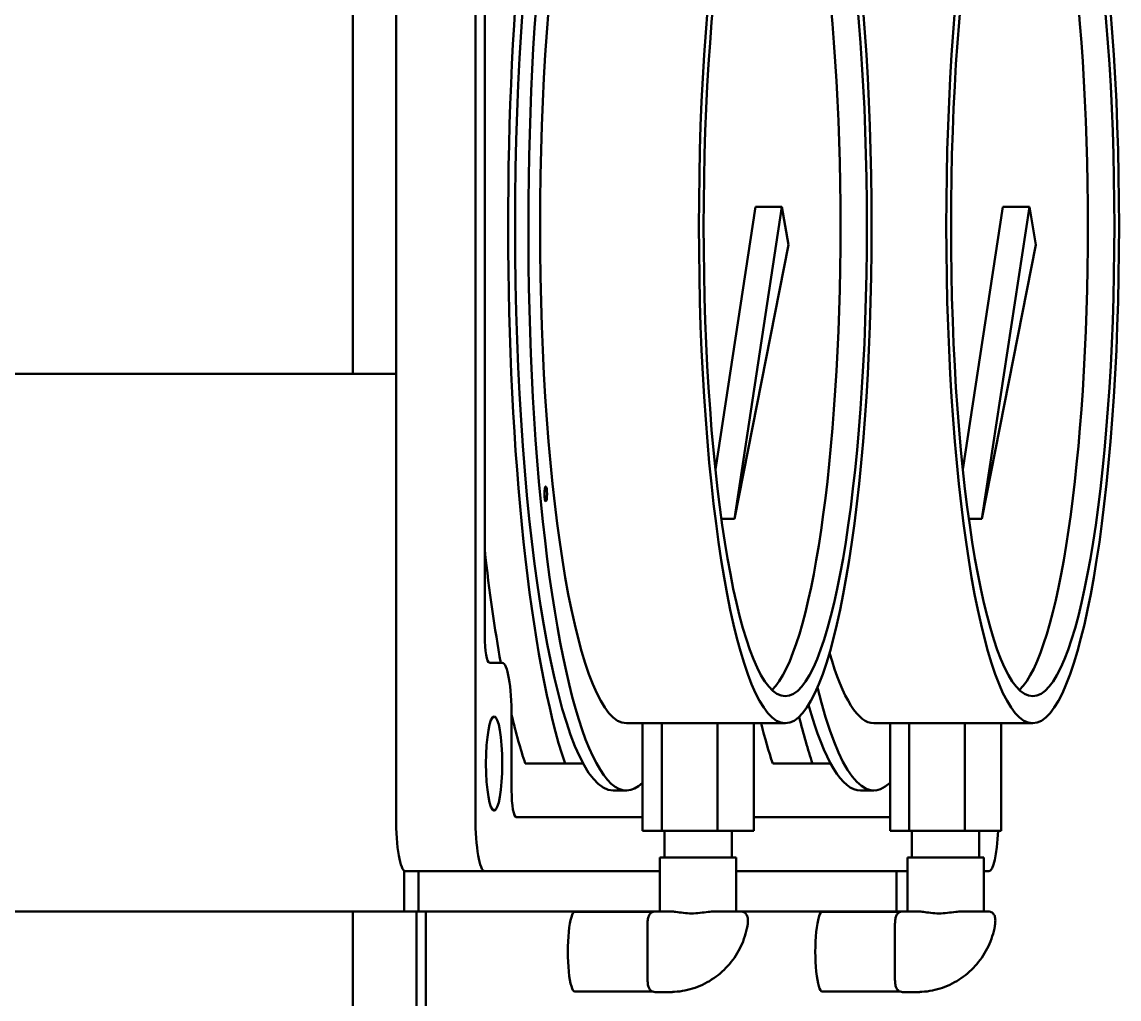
# Model space of a CAD drawing. Header units: inches. Extents: x 15 to 402, y 6 to 258.
# Drawn here: x 212.24 to 217.34, y 104.83 to 109.38 of the extents above; entities that cross this region are included whole.
import ezdxf

# ---------------------------------------------------------------- set-up
doc = ezdxf.new("R2010")
doc.units = ezdxf.units.IN
doc.header["$LTSCALE"] = 12
doc.header["$MEASUREMENT"] = 0
doc.layers.add('Visible (ANSI)', color=7, linetype='Continuous', lineweight=50)

msp = doc.modelspace()

# ---------------------------------------------------------------- linework, layer by layer
at = {"layer": 'Visible (ANSI)'}
for p, q in [((213.97992, 105.67826), (213.97992, 113.17826)), ((214.34922, 105.67826), (214.34922, 113.17826)), ((214.39264, 106.52201), (214.39264, 112.33451)), ((213.77968, 111.11576), (213.77968, 107.74076)), ((215.46501, 107.29509), (215.65126, 108.51662)), ((215.55333, 107.06698), (215.77436, 108.51662)), ((215.65126, 108.51662), (215.77436, 108.51662)), ((215.77436, 108.51662), (215.80506, 108.33984)), ((216.61542, 107.29509), (216.80167, 108.51662)), ((216.70374, 107.06698), (216.92477, 108.51662)), ((216.80167, 108.51662), (216.92477, 108.51662)), ((216.92477, 108.51662), (216.95547, 108.33984)), ((215.80506, 108.33984), (215.55333, 107.06698)), ((216.95547, 108.33984), (216.70374, 107.06698)), ((213.25374, 107.74076), (209.90357, 107.74076)), ((213.25374, 107.74076), (213.76056, 107.74076)), ((213.97992, 107.74076), (213.76056, 107.74076)), ((215.4926, 107.06698), (215.55333, 107.06698)), ((216.64301, 107.06698), (216.70374, 107.06698)), ((214.47403, 106.39701), (214.41435, 106.39701)), ((214.51744, 105.8033), (214.51744, 106.14701)), ((215.05111, 106.11573), (215.12633, 106.11573)), ((215.21602, 106.11573), (215.12633, 106.11573)), ((215.12633, 106.11573), (215.12633, 105.61573)), ((215.47427, 106.11573), (215.21602, 106.11573)), ((215.21602, 106.11573), (215.21602, 105.61573)), ((215.64283, 106.11573), (215.47427, 106.11573)), ((215.47427, 106.11573), (215.47427, 105.61573)), ((215.64283, 106.11573), (215.64283, 105.61573)), ((215.64283, 106.11573), (215.78971, 106.11573)), ((216.20151, 106.11573), (216.27674, 106.11573)), ((216.36643, 106.11573), (216.27674, 106.11573)), ((216.27674, 106.11573), (216.27674, 105.61573)), ((216.62468, 106.11573), (216.36643, 106.11573)), ((216.36643, 106.11573), (216.36643, 105.61573)), ((216.79324, 106.11573), (216.62468, 106.11573)), ((216.62468, 106.11573), (216.62468, 105.61573)), ((216.79324, 106.11573), (216.79324, 105.61573)), ((216.79324, 106.11573), (216.94012, 106.11573)), ((214.58114, 105.9283), (214.76579, 105.9283)), ((214.85053, 105.9283), (214.76579, 105.9283)), ((215.73155, 105.9283), (215.9162, 105.9283)), ((216.00094, 105.9283), (215.9162, 105.9283)), ((214.98955, 105.80323), (215.05111, 105.80323)), ((216.13996, 105.80323), (216.20151, 105.80323)), ((215.12633, 105.6783), (214.53915, 105.6783)), ((216.27674, 105.6783), (215.64283, 105.6783)), ((215.12633, 105.61573), (215.21602, 105.61573)), ((215.21602, 105.61573), (215.47427, 105.61573)), ((215.2276, 105.61573), (215.2276, 105.49073)), ((215.47427, 105.61573), (215.64283, 105.61573)), ((215.54156, 105.61573), (215.54156, 105.49073)), ((216.27674, 105.61573), (216.36643, 105.61573)), ((216.36643, 105.61573), (216.62468, 105.61573)), ((216.37801, 105.61573), (216.37801, 105.49073)), ((216.62468, 105.61573), (216.79324, 105.61573)), ((216.69197, 105.61573), (216.69197, 105.49073)), ((215.56208, 105.49073), (215.20708, 105.49073)), ((215.20708, 105.49073), (215.20708, 105.24073)), ((215.56208, 105.49073), (215.56208, 105.24073)), ((216.71249, 105.49073), (216.35749, 105.49073)), ((216.35749, 105.49073), (216.35749, 105.24073)), ((216.71249, 105.49073), (216.71249, 105.24073)), ((214.01815, 105.24076), (214.01815, 105.43005)), ((214.02333, 105.42826), (214.39263, 105.42826)), ((214.08413, 105.42826), (214.08413, 105.24076)), ((215.20708, 105.42826), (214.39263, 105.42826)), ((216.35749, 105.42826), (215.56208, 105.42826)), ((216.30683, 105.24076), (216.30683, 105.42826)), ((216.73688, 105.42826), (216.71249, 105.42826)), ((209.90357, 105.24076), (213.25374, 105.24076)), ((213.76056, 105.24076), (213.25374, 105.24076)), ((213.76056, 105.24076), (214.01815, 105.24076)), ((213.77968, 105.24076), (213.77968, 102.61576)), ((214.08413, 105.24076), (214.01815, 105.24076)), ((214.07574, 102.61576), (214.07574, 105.24076)), ((214.08413, 105.24076), (215.20708, 105.24076)), ((214.11915, 105.24076), (214.11915, 102.61576)), ((215.17334, 105.23849), (214.81119, 105.23849)), ((215.25826, 105.24073), (215.18491, 105.24073)), ((215.5327, 105.24073), (215.46064, 105.24073)), ((215.55374, 105.24073), (215.5327, 105.24073)), ((215.58297, 105.24073), (215.56193, 105.24073)), ((215.56208, 105.24076), (216.30683, 105.24076)), ((216.32374, 105.23849), (215.9616, 105.23849)), ((216.35749, 105.24076), (216.30683, 105.24076)), ((216.40866, 105.24073), (216.33532, 105.24073)), ((216.68311, 105.24073), (216.61105, 105.24073)), ((216.70415, 105.24073), (216.68311, 105.24073)), ((216.73337, 105.24073), (216.71234, 105.24073)), ((215.14927, 105.17823), (215.14927, 105.08542)), ((216.29967, 105.17823), (216.29967, 105.08542)), ((215.14927, 105.02104), (215.14927, 104.92823)), ((216.29967, 105.02104), (216.29967, 104.92823)), ((215.17334, 104.86797), (214.81119, 104.86797)), ((215.18491, 104.86573), (215.19423, 104.86573)), ((215.19423, 104.86573), (215.24848, 104.86573)), ((216.32374, 104.86797), (215.9616, 104.86797)), ((216.33532, 104.86573), (216.34464, 104.86573)), ((216.34464, 104.86573), (216.39888, 104.86573))]:
    msp.add_line(p, q, dxfattribs=at)
for centre, major_axis, start_param, end_param in [((214.98955, 108.42823), (0, 2.8125), 5.6776934, 8.9488413), ((215.05111, 108.42823), (0, -2.625), 2.6486674, 6.4489813), ((214.98955, 108.42823), (0, -2.625), 3.1415927, 6.2831853), ((215.05111, 108.42823), (0, -2.3125), 3.1415927, 6.2831853), ((215.66661, 108.42823), (0, -2.18642), 0.1628354, 2.9787572), ((216.81702, 108.42823), (0, -2.18642), 0.1628354, 2.9787572), ((214.8049, 108.42823), (0, 2.8125), 2.1366397, 2.3777881), ((214.41435, 106.52201), (0, -0.125), 4.712389, 6.2831853), ((216.20151, 108.42823), (0, -2.3125), 5.7448005, 6.2831853), ((214.47403, 106.14701), (0, 0.25), 4.712389, 6.2831853), ((216.20151, 108.42823), (0, -2.625), 5.6697994, 6.4489813), ((216.13996, 108.42823), (0, -2.625), 5.7246992, 6.2831853), ((214.8049, 108.42823), (0, 2.8125), 2.5122238, 2.665656), ((215.95531, 108.42823), (0, 2.8125), 2.5361008, 2.665656), ((216.13996, 108.42823), (0, 2.8125), 2.517407, 2.665656), ((214.53915, 105.8033), (0, -0.125), 4.712389, 6.2831853), ((214.02333, 105.67826), (0, -0.25), 4.712389, 6.2831853), ((214.39263, 105.67826), (0, -0.25), 4.712389, 6.2831853), ((216.73688, 105.67826), (0, -0.25), 0, 1.3179712), ((214.81119, 105.05323), (0, 0.18526), 0, 3.1415927), ((215.9616, 105.05323), (0, 0.18526), 0, 3.1415927)]:
    msp.add_ellipse(centre, major_axis=major_axis, ratio=0.1736482, start_param=start_param, end_param=end_param, dxfattribs=at)
for centre, major_axis in [((215.78971, 108.42823), (0, 2.3125)), ((216.94012, 108.42823), (0, 2.3125)), ((215.78971, 108.42823), (0, 2.18642)), ((216.94012, 108.42823), (0, 2.18642)), ((214.67629, 107.18203), (0, -0.035)), ((214.43605, 105.92826), (0, 0.21875))]:
    msp.add_ellipse(centre, major_axis=major_axis, ratio=0.1736482, dxfattribs=at)
for points, knots in [([(215.18491, 105.24073), (215.18155, 105.24073), (215.17822, 105.24015), (215.17211, 105.23816), (215.16943, 105.23672), (215.16451, 105.23335), (215.16258, 105.23142), (215.15898, 105.22726), (215.15773, 105.22518), (215.15519, 105.22047), (215.15436, 105.21817), (215.15248, 105.21231), (215.1518, 105.20902), (215.15065, 105.20209), (215.15024, 105.19851), (215.14961, 105.19105), (215.14942, 105.18717), (215.14929, 105.18158), (215.14927, 105.1799), (215.14927, 105.17823)], [1.5707963, 1.5707963, 1.5707963, 1.5707963, 1.6272509, 1.6272509, 1.6892875, 1.6892875, 1.7691212, 1.7691212, 1.8829297, 1.8829297, 2.0659101, 2.0659101, 2.3800693, 2.3800693, 2.6942286, 2.6942286, 3.0083878, 3.0083878, 3.1415927, 3.1415927, 3.1415927, 3.1415927]), ([(215.25826, 105.24073), (215.26536, 105.24073), (215.27318, 105.23991), (215.30284, 105.2359), (215.328, 105.23145), (215.35376, 105.23145), (215.37952, 105.23145), (215.40678, 105.2359), (215.44187, 105.23991), (215.4515, 105.24073), (215.46064, 105.24073)], [2.0007518, 2.0007518, 2.0007518, 2.0007518, 2.07967253, 2.07967253, 2.27900016, 2.27900016, 2.27900016, 2.47832779, 2.47832779, 2.55724853, 2.55724853, 2.55724853, 2.55724853]), ([(215.55374, 105.24073), (215.55615, 105.24077), (215.55806, 105.24069), (215.55938, 105.24069), (215.56071, 105.24069), (215.56157, 105.24077), (215.56193, 105.24073)], [1.11851794, 1.11851794, 1.11851794, 1.11851794, 1.17671806, 1.17671806, 1.17671806, 1.23491818, 1.23491818, 1.23491818, 1.23491818]), ([(215.58297, 105.24073), (215.58632, 105.24073), (215.58977, 105.24014), (215.59601, 105.23805), (215.59876, 105.23654), (215.60371, 105.23302), (215.60568, 105.231), (215.60926, 105.22663), (215.61048, 105.22445), (215.61284, 105.21964), (215.61355, 105.21736), (215.61523, 105.21102), (215.61565, 105.20747), (215.61616, 105.2001), (215.61618, 105.19629), (215.61585, 105.18837), (215.61548, 105.18429), (215.61462, 105.17773), (215.61423, 105.17529), (215.61379, 105.17287)], [0, 0, 0, 0, 0.00465859, 0.00465859, 0.00950926, 0.00950926, 0.01550496, 0.01550496, 0.02386509, 0.02386509, 0.03673161, 0.03673161, 0.06266812, 0.06266812, 0.08860463, 0.08860463, 0.11454114, 0.11454114, 0.12968255, 0.12968255, 0.12968255, 0.12968255]), ([(216.33532, 105.24073), (216.33196, 105.24073), (216.32862, 105.24015), (216.32252, 105.23816), (216.31983, 105.23672), (216.31492, 105.23335), (216.31299, 105.23142), (216.30939, 105.22726), (216.30814, 105.22518), (216.3056, 105.22047), (216.30477, 105.21817), (216.30289, 105.21231), (216.30221, 105.20902), (216.30106, 105.20209), (216.30064, 105.19851), (216.30002, 105.19105), (216.29982, 105.18717), (216.29969, 105.18158), (216.29967, 105.1799), (216.29967, 105.17823)], [1.5707963, 1.5707963, 1.5707963, 1.5707963, 1.6272509, 1.6272509, 1.6892875, 1.6892875, 1.7691212, 1.7691212, 1.8829297, 1.8829297, 2.0659101, 2.0659101, 2.3800693, 2.3800693, 2.6942286, 2.6942286, 3.0083878, 3.0083878, 3.1415927, 3.1415927, 3.1415927, 3.1415927]), ([(216.40866, 105.24073), (216.41577, 105.24073), (216.42359, 105.23991), (216.45324, 105.2359), (216.47841, 105.23145), (216.50417, 105.23145), (216.52993, 105.23145), (216.55718, 105.2359), (216.59228, 105.23991), (216.60191, 105.24073), (216.61105, 105.24073)], [2.0007518, 2.0007518, 2.0007518, 2.0007518, 2.07967253, 2.07967253, 2.27900016, 2.27900016, 2.27900016, 2.47832779, 2.47832779, 2.55724853, 2.55724853, 2.55724853, 2.55724853]), ([(216.70415, 105.24073), (216.70656, 105.24077), (216.70846, 105.24069), (216.70979, 105.24069), (216.71112, 105.24069), (216.71198, 105.24077), (216.71234, 105.24073)], [1.11851794, 1.11851794, 1.11851794, 1.11851794, 1.17671806, 1.17671806, 1.17671806, 1.23491818, 1.23491818, 1.23491818, 1.23491818]), ([(216.73337, 105.24073), (216.73673, 105.24073), (216.74017, 105.24014), (216.74642, 105.23805), (216.74917, 105.23654), (216.75412, 105.23302), (216.75608, 105.231), (216.75966, 105.22663), (216.76089, 105.22445), (216.76324, 105.21964), (216.76395, 105.21736), (216.76564, 105.21102), (216.76605, 105.20747), (216.76657, 105.2001), (216.76659, 105.19629), (216.76625, 105.18837), (216.76589, 105.18429), (216.76502, 105.17773), (216.76464, 105.17529), (216.7642, 105.17287)], [0, 0, 0, 0, 0.00465859, 0.00465859, 0.00950926, 0.00950926, 0.01550496, 0.01550496, 0.02386509, 0.02386509, 0.03673161, 0.03673161, 0.06266812, 0.06266812, 0.08860463, 0.08860463, 0.11454114, 0.11454114, 0.12968255, 0.12968255, 0.12968255, 0.12968255]), ([(215.27486, 104.86657), (215.30741, 104.86878), (215.33967, 104.87539), (215.40134, 104.89692), (215.43076, 104.91185), (215.48471, 104.94897), (215.50924, 104.97116), (215.55172, 105.02126), (215.56967, 105.04916), (215.59777, 105.10874), (215.6079, 105.14041), (215.61379, 105.17287)], [3.2084134, 3.2084134, 3.2084134, 3.2084134, 3.4727754, 3.4727754, 3.7371375, 3.7371375, 4.0014996, 4.0014996, 4.2658617, 4.2658617, 4.5302237, 4.5302237, 4.5302237, 4.5302237]), ([(216.42527, 104.86657), (216.45782, 104.86878), (216.49007, 104.87539), (216.55175, 104.89692), (216.58117, 104.91185), (216.63512, 104.94897), (216.65965, 104.97116), (216.70213, 105.02126), (216.72008, 105.04916), (216.74817, 105.10874), (216.75831, 105.14041), (216.7642, 105.17287)], [3.2084134, 3.2084134, 3.2084134, 3.2084134, 3.4727754, 3.4727754, 3.7371375, 3.7371375, 4.0014996, 4.0014996, 4.2658617, 4.2658617, 4.5302237, 4.5302237, 4.5302237, 4.5302237]), ([(215.14923, 105.02104), (215.1492, 105.03189), (215.14941, 105.04281), (215.14941, 105.05323), (215.14941, 105.06365), (215.1492, 105.07457), (215.14923, 105.08542)], [1.23428256, 1.23428256, 1.23428256, 1.23428256, 1.31366729, 1.31366729, 1.31366729, 1.39305202, 1.39305202, 1.39305202, 1.39305202]), ([(216.29963, 105.02104), (216.29961, 105.03189), (216.29981, 105.04281), (216.29981, 105.05323), (216.29981, 105.06365), (216.29961, 105.07457), (216.29963, 105.08542)], [1.23428256, 1.23428256, 1.23428256, 1.23428256, 1.31366729, 1.31366729, 1.31366729, 1.39305202, 1.39305202, 1.39305202, 1.39305202]), ([(215.14927, 104.92823), (215.14927, 104.92428), (215.14937, 104.92033), (215.14981, 104.91266), (215.15013, 104.90894), (215.15103, 104.9018), (215.15159, 104.89842), (215.15324, 104.89151), (215.15405, 104.88815), (215.15749, 104.88172), (215.15846, 104.88009), (215.16087, 104.87696), (215.16207, 104.87557), (215.16608, 104.87187), (215.16951, 104.86934), (215.17745, 104.86646), (215.18116, 104.86573), (215.18491, 104.86573)], [3.1415927, 3.1415927, 3.1415927, 3.1415927, 3.4557519, 3.4557519, 3.7699112, 3.7699112, 4.0840704, 4.0840704, 4.3982297, 4.3982297, 4.4905762, 4.4905762, 4.5532068, 4.5532068, 4.6493607, 4.6493607, 4.712389, 4.712389, 4.712389, 4.712389]), ([(216.29967, 104.92823), (216.29967, 104.92428), (216.29978, 104.92033), (216.30021, 104.91266), (216.30054, 104.90894), (216.30144, 104.9018), (216.302, 104.89842), (216.30365, 104.89151), (216.30446, 104.88815), (216.3079, 104.88172), (216.30887, 104.88009), (216.31128, 104.87696), (216.31248, 104.87557), (216.31648, 104.87187), (216.31992, 104.86934), (216.32786, 104.86646), (216.33157, 104.86573), (216.33532, 104.86573)], [3.1415927, 3.1415927, 3.1415927, 3.1415927, 3.4557519, 3.4557519, 3.7699112, 3.7699112, 4.0840704, 4.0840704, 4.3982297, 4.3982297, 4.4905762, 4.4905762, 4.5532068, 4.5532068, 4.6493607, 4.6493607, 4.712389, 4.712389, 4.712389, 4.712389]), ([(215.27486, 104.86657), (215.27302, 104.86644), (215.27114, 104.86633), (215.2674, 104.86614), (215.26552, 104.86606), (215.26184, 104.86592), (215.26004, 104.86587), (215.25652, 104.8658), (215.25482, 104.86577), (215.25153, 104.86574), (215.24996, 104.86573), (215.24848, 104.86573)], [0, 0, 0, 0, 0.012963359, 0.012963359, 0.025926717, 0.025926717, 0.038890076, 0.038890076, 0.051853435, 0.051853435, 0.064816794, 0.064816794, 0.064816794, 0.064816794]), ([(216.42527, 104.86657), (216.42343, 104.86644), (216.42155, 104.86633), (216.4178, 104.86614), (216.41593, 104.86606), (216.41225, 104.86592), (216.41045, 104.86587), (216.40693, 104.8658), (216.40522, 104.86577), (216.40194, 104.86574), (216.40036, 104.86573), (216.39888, 104.86573)], [0, 0, 0, 0, 0.012963359, 0.012963359, 0.025926717, 0.025926717, 0.038890076, 0.038890076, 0.051853435, 0.051853435, 0.064816794, 0.064816794, 0.064816794, 0.064816794])]:
    msp.add_open_spline(points, degree=3, knots=knots, dxfattribs=at)

doc.saveas('drawing.dxf')
